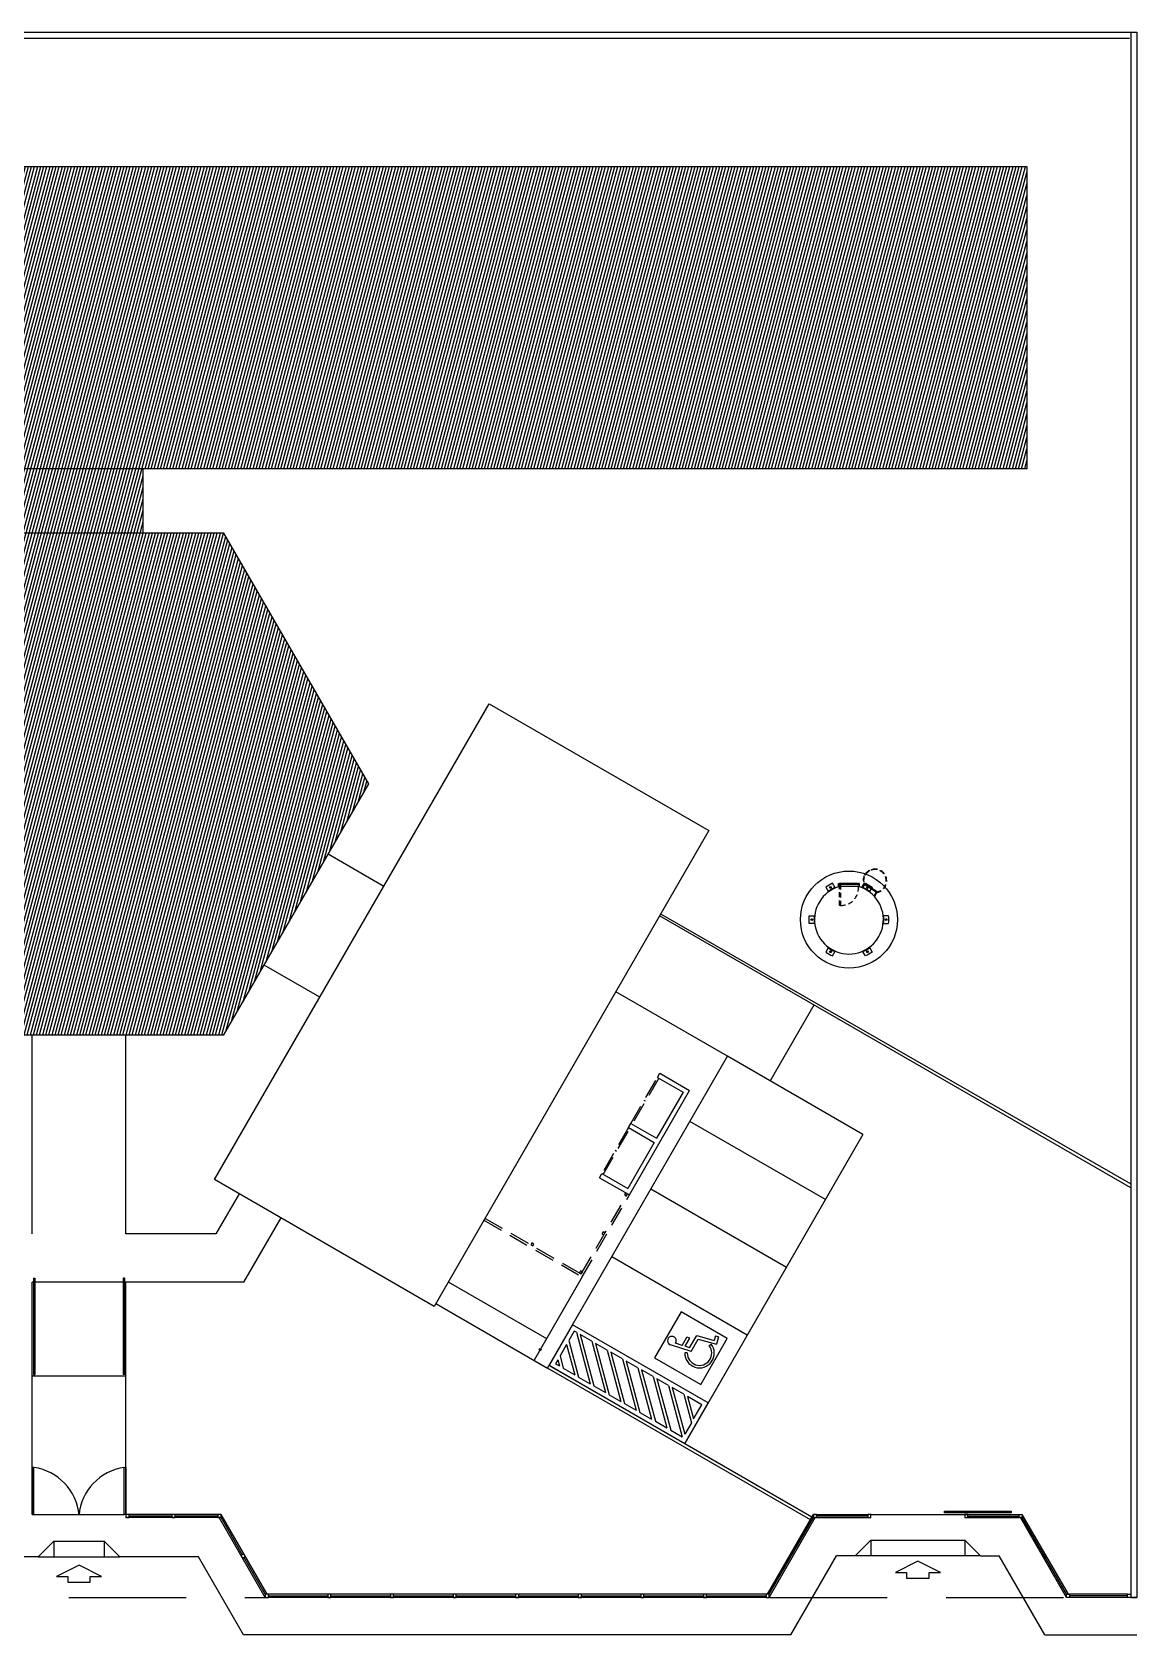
# Model space of a CAD drawing. Extents: x -192 to 167, y 237 to 369.
# Drawn here: x -146.8 to -111.5, y 295.8 to 347 of the extents above; entities that cross this region are included whole.
import ezdxf

# ---------------------------------------------------------------- set-up
doc = ezdxf.new("R2010")
doc.units = 0
doc.header["$LTSCALE"] = 0.1
for name, pattern in [('HIDDEN', [9.525, 6.35, -3.175]), ('TRACEJADO_G', [0.375, 0.25, -0.125]), ('TRAÇO-2PTOS_P', [0.625, 0.25, -0.125, 0, -0.125, 0, -0.125])]:
    doc.linetypes.add(name, pattern=pattern)
doc.layers.get('0').update_dxf_attribs({"linetype": 'CONTINUOUS'})
for name, color, linetype in [('0_HATCH', 1, 'CONTINUOUS'), ('A-MURO', 2, 'CONTINUOUS'), ('A-PAREDE', 5, 'CONTINUOUS'), ('A-PISOS-CTEL', 2, 'TRACEJADO_G'), ('A-PISOS-NIVEL', 1, 'CONTINUOUS'), ('A-PROJCOBERTURA', 7, 'HIDDEN'), ('AR-ALV', 5, 'CONTINUOUS'), ('AR-PIS', 1, 'CONTINUOUS'), ('ARQ-ALV-VISTA1', 1, 'CONTINUOUS'), ('ARQ-ALV-VISTA2', 1, 'CONTINUOUS'), ('ARQ-COB-PROJ', 8, 'TRAÇO-2PTOS_P'), ('ARQ-PIS-VISTA', 8, 'CONTINUOUS'), ('ARQ-SMB-1_100', 1, 'CONTINUOUS'), ('EST-MET-CORTE', 5, 'CONTINUOUS'), ('FARADAY', 6, 'HIDDEN'), ('PORTAL_VTA_DIST', 2, 'CONTINUOUS'), ('PORTAL_VTA_PROX', 1, 'CONTINUOUS'), ('PRES-AZUL', 164, 'CONTINUOUS')]:
    doc.layers.add(name, color=color, linetype=linetype)

# ---------------------------------------------------------------- blocks, each defined once
blk = doc.blocks.new('Paraplegico')
for p, q in [((134, 171.8), (119.2, 239.1)), ((136.5, 206.8), (131.9, 228.1)), ((136.5, 206.8), (167.2, 206.8)), ((169.4, 196.8), (167.2, 206.8)), ((124.1, 180.5), (120.3, 187.6)), ((134, 171.8), (179.2, 171.8)), ((138.7, 196.8), (169.4, 196.8)), ((142, 181.8), (138.7, 196.8)), ((142, 181.8), (186.9, 181.8)), ((179.2, 171.8), (194.3, 113.5)), ((186.9, 181.8), (201.5, 125.6)), ((179.3, 131.3), (186.7, 128.3)), ((218.8, 119.6), (194.3, 113.5)), ((216.3, 129.2), (201.5, 125.6)), ((216.3, 129.2), (218.8, 119.6))]:
    blk.add_line(p, q)
for centre, radius, start, end in [((133, 242.1), 14.1, 265.5481, 192.3635), ((143, 146.1), 47.2, 118.7728, 337.7713), ((143, 146.1), 39.2, 118.7728, 337.7713)]:
    blk.add_arc(centre, radius, start, end)
blk = doc.blocks.new('bloco geral')
at = {"color": 251}
for p, q in [((63.831, -34.862), (64.681, -33.389)), ((64.724, -33.414), (63.875, -34.887)), ((64.299, -34.15), (64.256, -34.125)), ((63.757, -34.992), (62.907, -36.464)), ((62.95, -36.489), (63.8, -35.017)), ((63.375, -35.753), (63.332, -35.728)), ((62.248, -39.669), (63.724, -37.109)), ((62.273, -39.764), (63.785, -37.144)), ((59.136, -37.955), (62.273, -39.764)), ((59.171, -37.894), (62.248, -39.669))]:
    blk.add_line(p, q, dxfattribs=at)
for points in [[(47.7, -47.452), (47.8, -47.452), (47.8, -47.352), (47.7, -47.352)], [(49.168, -47.452), (49.268, -47.452), (49.268, -47.352), (49.168, -47.352)], [(50.637, -47.452), (50.737, -47.452), (50.737, -47.352), (50.637, -47.352)], [(69.663, -47.452), (69.763, -47.452), (69.763, -47.352), (69.663, -47.352)], [(71.401, -47.452), (71.501, -47.452), (71.501, -47.352), (71.401, -47.352)], [(74.5, -47.452), (74.6, -47.452), (74.6, -47.352), (74.5, -47.352)], [(76.337, -47.452), (76.237, -47.452), (76.237, -47.352), (76.337, -47.352)], [(51.375, -48.658), (51.425, -48.744), (51.512, -48.694), (51.462, -48.608)], [(76.975, -48.658), (77.025, -48.744), (77.112, -48.694), (77.062, -48.608)], [(52.15, -50), (52.25, -50), (52.25, -49.9), (52.15, -49.9)], [(52.15, -50), (52.25, -50), (52.25, -49.9), (52.15, -49.9)], [(54.15, -50), (54.25, -50), (54.25, -49.9), (54.15, -49.9)], [(54.15, -50), (54.25, -50), (54.25, -49.9), (54.15, -49.9)], [(56.15, -50), (56.25, -50), (56.25, -49.9), (56.15, -49.9)], [(58.15, -50), (58.25, -50), (58.25, -49.9), (58.15, -49.9)], [(60.15, -50), (60.25, -50), (60.25, -49.9), (60.15, -49.9)], [(62.15, -50), (62.25, -50), (62.25, -49.9), (62.15, -49.9)], [(64.15, -50), (64.25, -50), (64.25, -49.9), (64.15, -49.9)], [(66.15, -50), (66.25, -50), (66.25, -49.9), (66.15, -49.9)], [(68.15, -50), (68.25, -50), (68.25, -49.9), (68.15, -49.9)], [(77.85, -50), (77.75, -50), (77.75, -49.9), (77.85, -49.9)], [(79.8, -50), (79.7, -50), (79.7, -49.9), (79.8, -49.9)]]:
    blk.add_lwpolyline(points, close=True, dxfattribs=at)
at = {"layer": 'A-MURO', "color": 251}
for p, q in [((0, 0), (80, 0)), ((79.8, 0), (79.8, -50)), ((80, 0), (80, -50)), ((0.2, -0.2), (79.765, -0.2)), ((79.8, -50), (80, -50)), ((80, -50), (79.8, -50))]:
    blk.add_line(p, q, dxfattribs=at)
at = {"layer": 'A-PAREDE', "color": 251}
for p, q in [((63.785, -37.144), (65.709, -33.809)), ((65.504, -33.864), (64.654, -35.336)), ((64.579, -35.466), (63.73, -36.939))]:
    blk.add_line(p, q, dxfattribs=at)
at = {"layer": 'A-PISOS-CTEL', "color": 251, "linetype": 'TRACEJADO_G', "ltscale": 150}
for p, q in [((40.25, -50), (52.15, -50)), ((68.275, -50), (77.725, -50)), ((68.275, -50), (77.725, -50)), ((68.275, -50), (77.75, -50))]:
    blk.add_line(p, q, dxfattribs=at)
for points in [[(48.25, -16.004), (48.25, -13.95)], [(54.164, -26.255), (55.943, -27.279)], [(53.895, -30.828), (52.116, -29.803)]]:
    blk.add_lwpolyline(points, dxfattribs=at)
at = {"layer": 'A-PISOS-NIVEL', "color": 251}
for p, q in [((79.8, -36.915), (64.745, -28.231)), ((64.783, -28.165), (79.8, -36.796)), ((66.916, -32.716), (63.346, -30.656)), ((69.682, -31.079), (68.283, -33.504)), ((44.7, -38.384), (44.7, -32.034)), ((47.7, -38.384), (47.7, -32.034)), ((61.17, -42.677), (66.916, -32.716)), ((71.247, -35.214), (66.916, -32.716)), ((70.048, -37.293), (65.717, -34.795)), ((71.247, -35.214), (65.551, -45.089)), ((51.313, -37.107), (50.575, -38.384)), ((68.799, -39.459), (64.468, -36.96)), ((51.47, -39.934), (52.655, -37.881)), ((50.575, -38.384), (47.7, -38.384)), ((67.55, -41.624), (63.219, -39.126)), ((44.7, -47.352), (44.7, -39.934)), ((47.7, -39.934), (44.7, -39.934)), ((47.7, -47.352), (47.7, -39.934)), ((51.47, -39.934), (47.7, -39.934)), ((57.999, -39.925), (61.137, -41.735)), ((62.273, -39.764), (60.737, -42.428)), ((57.6, -40.618), (61.17, -42.677)), ((47.7, -42.934), (44.7, -42.934)), ((44.75, -42.884), (44.79, -42.884)), ((47.65, -42.884), (47.61, -42.884)), ((69.566, -47.52), (61.17, -42.677)), ((69.616, -47.433), (61.22, -42.59)), ((71.5, -47.352), (74.5, -47.352)), ((74.5, -47.352), (76.237, -47.352)), ((74.5, -47.452), (76.237, -47.452)), ((44.9, -48.702), (42.385, -48.702)), ((50.015, -48.702), (47.5, -48.702)), ((71, -48.675), (70.4, -48.675)), ((75, -48.675), (75.6, -48.675)), ((68.943, -51.2), (51.457, -51.2)), ((77.057, -51.2), (80, -51.2))]:
    blk.add_line(p, q, dxfattribs=at)
for points in [[(17.485, -4.3), (76.485, -4.3), (76.485, -13.95), (17.485, -13.95)], [(50.827, -16.004), (41.573, -16.004), (36.945, -24.019), (41.573, -32.034), (50.827, -32.034), (55.455, -24.019)], [(50.533, -36.657), (59.302, -21.455), (66.319, -25.502), (57.55, -40.705)]]:
    blk.add_lwpolyline(points, close=True, dxfattribs=at)
for points in [[(63.664, -37.074), (63.629, -37.134), (63.689, -37.169), (63.724, -37.109), (63.664, -37.074)], [(62.943, -38.323), (62.908, -38.384), (62.969, -38.419), (63.004, -38.358), (62.943, -38.323)], [(60.671, -38.678), (60.636, -38.739), (60.696, -38.774), (60.731, -38.713), (60.671, -38.678)], [(62.222, -39.573), (62.187, -39.634), (62.248, -39.669), (62.283, -39.608), (62.222, -39.573)], [(73.847, -47.299), (73.847, -47.249), (75.977, -47.249), (75.977, -47.299), (73.847, -47.299)]]:
    blk.add_lwpolyline(points, dxfattribs=at)
at = {"layer": 'A-PROJCOBERTURA', "color": 251, "ltscale": 7.5}
blk.add_arc((55.443, -24.019), 0.01, 330, 30, dxfattribs=at)
at = {"layer": 'AR-ALV', "color": 251}
for p, q in [((64.681, -33.389), (64.756, -33.259)), ((64.756, -33.259), (65.709, -33.809)), ((64.681, -33.389), (65.504, -33.864)), ((63.757, -34.992), (63.831, -34.862)), ((63.757, -34.992), (64.579, -35.466)), ((63.831, -34.862), (64.654, -35.336)), ((62.832, -36.594), (62.907, -36.464)), ((62.832, -36.594), (63.785, -37.144)), ((62.907, -36.464), (63.73, -36.939))]:
    blk.add_line(p, q, dxfattribs=at)
at = {"layer": 'AR-PIS', "color": 251, "ltscale": 10}
for p, q in [((49.168, -47.402), (47.8, -47.402)), ((50.637, -47.402), (49.268, -47.402)), ((51.418, -48.633), (50.737, -47.452)), ((68.25, -49.9), (69.663, -47.452)), ((71.401, -47.402), (69.763, -47.402)), ((74.6, -47.402), (76.237, -47.402)), ((77.75, -49.9), (76.337, -47.452)), ((52.15, -49.9), (51.468, -48.719)), ((52.25, -49.95), (54.15, -49.95)), ((52.25, -49.95), (54.15, -49.95)), ((54.25, -49.95), (56.15, -49.95)), ((56.25, -49.95), (58.15, -49.95)), ((58.25, -49.95), (60.15, -49.95)), ((60.25, -49.95), (62.15, -49.95)), ((62.25, -49.95), (64.15, -49.95)), ((64.25, -49.95), (66.15, -49.95)), ((66.25, -49.95), (68.15, -49.95)), ((79.7, -49.95), (77.85, -49.95))]:
    blk.add_line(p, q, dxfattribs=at)
at = {"layer": 'ARQ-ALV-VISTA1', "color": 251, "ltscale": 0.1}
for p, q in [((70.179, -27.315), (70.234, -27.329)), ((71.418, -27.315), (71.364, -27.329)), ((69.592, -28.33), (69.633, -28.37)), ((72.005, -28.33), (71.965, -28.37)), ((70.214, -29.405), (70.199, -29.35)), ((71.384, -29.405), (71.399, -29.35))]:
    blk.add_line(p, q, dxfattribs=at)
for points in [[(70.361, -27.34), (70.274, -27.189, 0.044204), (70.057, -27.314), (70.145, -27.465)], [(71.307, -27.218), (71.324, -27.189, -0.044204), (71.54, -27.314), (71.518, -27.354)], [(69.706, -28.475), (69.531, -28.475, -0.044204), (69.531, -28.225), (69.706, -28.225)], [(71.892, -28.475), (72.067, -28.475, 0.044204), (72.067, -28.225), (71.892, -28.225)], [(70.145, -29.234), (70.058, -29.386, 0.044204), (70.274, -29.511), (70.361, -29.359)], [(71.453, -29.234), (71.54, -29.386, -0.044204), (71.324, -29.511), (71.236, -29.359)]]:
    blk.add_lwpolyline(points, format="xyb", dxfattribs=at)
for points in [[(71.237, -27.34), (71.296, -27.237)], [(71.507, -27.372), (71.453, -27.465)]]:
    blk.add_lwpolyline(points, dxfattribs=at)
for centre, radius in [((70.8, -28.35), 1.55), ((70.206, -27.322), 0.0285), ((69.613, -28.35), 0.0285), ((71.985, -28.35), 0.0285), ((70.207, -29.378), 0.0285), ((71.391, -29.378), 0.0285)]:
    blk.add_circle(centre, radius, dxfattribs=at)
for centre, radius, start, end in [((70.871, -28.474), 1.258, 114.3366, 125.6634), ((70.727, -28.474), 1.258, 54.3366, 65.6634), ((71.391, -27.322), 0.0285, 102.5365, 11.9947), ((70.942, -28.35), 1.258, 174.3366, 185.6634), ((70.655, -28.35), 1.258, 354.3366, 5.6634), ((70.871, -28.226), 1.258, 234.3366, 245.6634), ((70.726, -28.226), 1.258, 294.3366, 305.6634)]:
    blk.add_arc(centre, radius, start, end, dxfattribs=at)
at = {"layer": 'ARQ-ALV-VISTA2', "color": 251, "ltscale": 0.1}
for p, q in [((71.274, -27.197), (71.2, -27.325)), ((71.285, -27.229), (71.224, -27.334)), ((71.695, -27.468), (71.274, -27.197)), ((71.664, -27.473), (71.285, -27.229)), ((71.664, -27.473), (71.602, -27.58)), ((71.621, -27.597), (71.695, -27.468))]:
    blk.add_line(p, q, dxfattribs=at)
blk.add_arc((70.799, -28.35), 1.1, 107.6647, 72.2178, dxfattribs=at)
at = {"layer": 'ARQ-COB-PROJ', "color": 251, "linetype": 'HIDDEN', "ltscale": 0.04}
for p, q in [((71.32, -26.924), (71.306, -26.915)), ((71.528, -26.767), (71.523, -26.75)), ((71.973, -27.009), (71.989, -27.005)), ((71.942, -27.291), (71.956, -27.3))]:
    blk.add_line(p, q, dxfattribs=at)
blk.add_lwpolyline([(71.796, -26.793), (71.804, -26.779)], dxfattribs=at)
at = {"layer": 'ARQ-COB-PROJ', "color": 251, "linetype": 'HIDDEN', "ltscale": 0.25}
blk.add_lwpolyline([(70.53, -27.896), (70.5, -27.896), (70.5, -27.232), (70.53, -27.232)], close=True, dxfattribs=at)
at = {"layer": 'ARQ-COB-PROJ', "color": 251, "linetype": 'HIDDEN', "ltscale": 0.04}
for centre in [(71.313, -26.919), (71.526, -26.759), (71.8, -26.786), (71.981, -27.007), (71.949, -27.296)]:
    blk.add_circle(centre, 0.00833, dxfattribs=at)
at = {"layer": 'ARQ-COB-PROJ', "color": 251, "linetype": 'HIDDEN', "ltscale": 0.25}
for centre, radius, start, end in [((71.627, -27.113), 0.378, 278.7573, 195.7453), ((71.629, -27.114), 0.361, 275.5395, 198.3534), ((70.554, -27.348), 0.548, 267.5682, 5.4773)]:
    blk.add_arc(centre, radius, start, end, dxfattribs=at)
at = {"layer": 'ARQ-PIS-VISTA', "color": 251}
for p, q in [((44.75, -39.809), (44.75, -42.884)), ((44.75, -39.809), (44.79, -39.809)), ((44.79, -39.809), (44.79, -42.884)), ((47.61, -39.809), (47.61, -42.884)), ((47.65, -39.809), (47.61, -39.809)), ((47.65, -39.809), (47.65, -42.884)), ((66.301, -43.79), (61.97, -41.292)), ((61.78, -41.92), (61.568, -42.288)), ((61.78, -41.92), (62.041, -42.891)), ((62.025, -41.496), (61.851, -41.798)), ((61.851, -41.798), (62.163, -42.962)), ((62.091, -41.534), (62.025, -41.496)), ((62.091, -41.534), (62.531, -43.174)), ((62.581, -41.817), (62.213, -41.605)), ((62.213, -41.605), (62.653, -43.244)), ((62.581, -41.817), (63.021, -43.456)), ((63.071, -42.1), (62.703, -41.888)), ((62.703, -41.888), (63.143, -43.527)), ((61.497, -42.41), (61.425, -42.536)), ((61.497, -42.41), (61.551, -42.608)), ((61.568, -42.288), (61.673, -42.679)), ((63.071, -42.1), (63.511, -43.739)), ((63.561, -42.382), (63.193, -42.17)), ((63.193, -42.17), (63.633, -43.81)), ((63.561, -42.382), (64.001, -44.021)), ((64.051, -42.665), (63.683, -42.453)), ((63.683, -42.453), (64.123, -44.092)), ((61.425, -42.536), (61.551, -42.608)), ((61.673, -42.679), (62.041, -42.891)), ((62.163, -42.962), (62.531, -43.174)), ((64.051, -42.665), (64.491, -44.304)), ((64.541, -42.948), (64.173, -42.736)), ((64.173, -42.736), (64.613, -44.375)), ((64.541, -42.948), (64.981, -44.587)), ((62.653, -43.244), (63.021, -43.456)), ((65.031, -43.23), (64.663, -43.018)), ((64.663, -43.018), (65.103, -44.657)), ((65.031, -43.23), (65.471, -44.869)), ((65.521, -43.513), (65.153, -43.301)), ((65.153, -43.301), (65.552, -44.787)), ((65.521, -43.513), (65.764, -44.42)), ((63.143, -43.527), (63.511, -43.739)), ((63.633, -43.81), (64.001, -44.021)), ((66.096, -43.845), (65.643, -43.584)), ((65.643, -43.584), (65.835, -44.297)), ((65.835, -44.297), (66.096, -43.845)), ((64.123, -44.092), (64.491, -44.304)), ((64.613, -44.375), (64.981, -44.587)), ((65.764, -44.42), (65.552, -44.787)), ((65.103, -44.657), (65.471, -44.869)), ((44.9, -48.702), (45.4, -48.202)), ((45.4, -48.202), (47, -48.202)), ((45.4, -48.202), (45.4, -48.702)), ((47, -48.202), (47, -48.702)), ((47.5, -48.702), (47, -48.202)), ((71, -48.675), (71.5, -48.175)), ((71.5, -48.175), (74.5, -48.175)), ((71.5, -48.175), (71.5, -48.675)), ((74.5, -48.175), (74.5, -48.675)), ((74.5, -48.175), (75, -48.675)), ((44.9, -48.702), (47.5, -48.702))]:
    blk.add_line(p, q, dxfattribs=at)
for points in [[(66.063, -43.201), (66.913, -41.729), (65.44, -40.879), (64.591, -42.352)], [(61.97, -41.292), (61.22, -42.591), (65.551, -45.089), (66.301, -43.79)]]:
    blk.add_lwpolyline(points, close=True, dxfattribs=at)
blk.add_lwpolyline([(75, -48.675), (71, -48.675)], dxfattribs=at)
blk.add_circle((60.937, -42.081), 0.0321, dxfattribs=at)
at = {"layer": 'ARQ-SMB-1_100', "color": 251}
for points in [[(46.559, -49.336), (46.919, -49.336), (46.2, -48.97), (45.481, -49.336), (45.841, -49.336), (45.841, -49.518), (46.559, -49.518), (46.559, -49.336)], [(73.359, -49.204), (73.719, -49.204), (73, -48.839), (72.281, -49.204), (72.641, -49.204), (72.641, -49.387), (73.359, -49.387), (73.359, -49.204)]]:
    blk.add_lwpolyline(points, dxfattribs=at)
at = {"layer": 'EST-MET-CORTE', "color": 251}
for p, q in [((70.465, -27.301), (70.465, -27.202)), ((71.135, -27.302), (71.135, -27.202))]:
    blk.add_line(p, q, dxfattribs=at)
at = {"layer": 'EST-MET-CORTE', "color": 251, "ltscale": 0.1}
for p, q in [((71.07, -27.202), (70.53, -27.202)), ((71.07, -27.232), (70.53, -27.232))]:
    blk.add_line(p, q, dxfattribs=at)
for points in [[(70.495, -27.202), (70.495, -27.232), (70.465, -27.232), (70.465, -27.202)], [(70.5, -27.202), (70.5, -27.232), (70.53, -27.232), (70.53, -27.202)], [(71.1, -27.202), (71.1, -27.232), (71.07, -27.232), (71.07, -27.202)], [(71.105, -27.202), (71.105, -27.232), (71.135, -27.232), (71.135, -27.202)]]:
    blk.add_lwpolyline(points, close=True, dxfattribs=at)
at = {"layer": 'PORTAL_VTA_DIST', "color": 251}
for centre, start, end in [((44.529, -47.513), 4.8292, 82.1801), ((47.871, -47.513), 97.8199, 175.1708)]:
    blk.add_arc(centre, 1.677, start, end, dxfattribs=at)
at = {"layer": 'PORTAL_VTA_PROX', "color": 251}
for p, q in [((44.757, -47.352), (47.643, -47.352)), ((50.737, -47.352), (47.7, -47.352)), ((50.737, -47.452), (47.7, -47.452)), ((52.15, -50), (50.679, -47.452)), ((52.208, -49.9), (50.737, -47.352)), ((68.192, -49.9), (69.663, -47.352)), ((68.25, -50), (69.721, -47.452)), ((69.763, -47.352), (71.401, -47.352)), ((69.763, -47.452), (71.401, -47.452)), ((77.75, -50), (76.279, -47.452)), ((77.808, -49.9), (76.337, -47.352)), ((51.457, -51.2), (50.015, -48.702)), ((68.943, -51.2), (70.4, -48.675)), ((77.057, -51.2), (75.6, -48.675)), ((68.15, -49.9), (52.25, -49.9)), ((68.15, -50), (52.25, -50)), ((79.7, -49.9), (77.85, -49.9)), ((79.7, -50), (77.85, -50))]:
    blk.add_line(p, q, dxfattribs=at)
for points in [[(44.707, -47.352), (44.757, -47.352), (44.757, -45.852), (44.707, -45.852)], [(47.693, -47.352), (47.643, -47.352), (47.643, -45.852), (47.693, -45.852)]]:
    blk.add_lwpolyline(points, close=True, dxfattribs=at)
at = {"layer": 'PRES-AZUL', "color": 251, "ltscale": 0.1}
for p, q in [((71.135, -27.296), (70.465, -27.296)), ((71.07, -27.217), (70.53, -27.217))]:
    blk.add_line(p, q, dxfattribs=at)
at = {"layer": 'ARQ-PIS-VISTA', "color": 251, "xscale": 0.01, "yscale": 0.01, "zscale": 0.01, "rotation": 60.02279565092205}
blk.add_blockref('Paraplegico', (66.575, -44.166), dxfattribs=at)

msp = doc.modelspace()

# ---------------------------------------------------------------- hatches: boundary and pattern name
at = {"layer": '0_HATCH', "linetype": 'ByBlock'}
h = msp.add_hatch(dxfattribs=at)
h.set_pattern_fill('ANSI31', color=10, scale=0.03, angle=30, style=2)
h.paths.add_polyline_path([(-115.017, 342.666), (-174.017, 342.666), (-174.017, 333.016), (-115.017, 333.016)])
h.paths.add_polyline_path([(-140.675, 330.961), (-149.929, 330.961), (-154.557, 322.946), (-149.929, 314.932), (-140.675, 314.932), (-136.05, 322.941, 0.267949), (-136.05, 322.951)])
h.paths.add_polyline_path([(-143.252, 333.016), (-147.352, 333.016), (-147.352, 330.961), (-143.252, 330.961)])

# ---------------------------------------------------------------- block references
at = {"layer": 'FARADAY', "color": 6, "linetype": 'ByBlock'}
msp.add_blockref('bloco geral', (-191.502, 346.966), dxfattribs=at)

doc.saveas('drawing.dxf')
